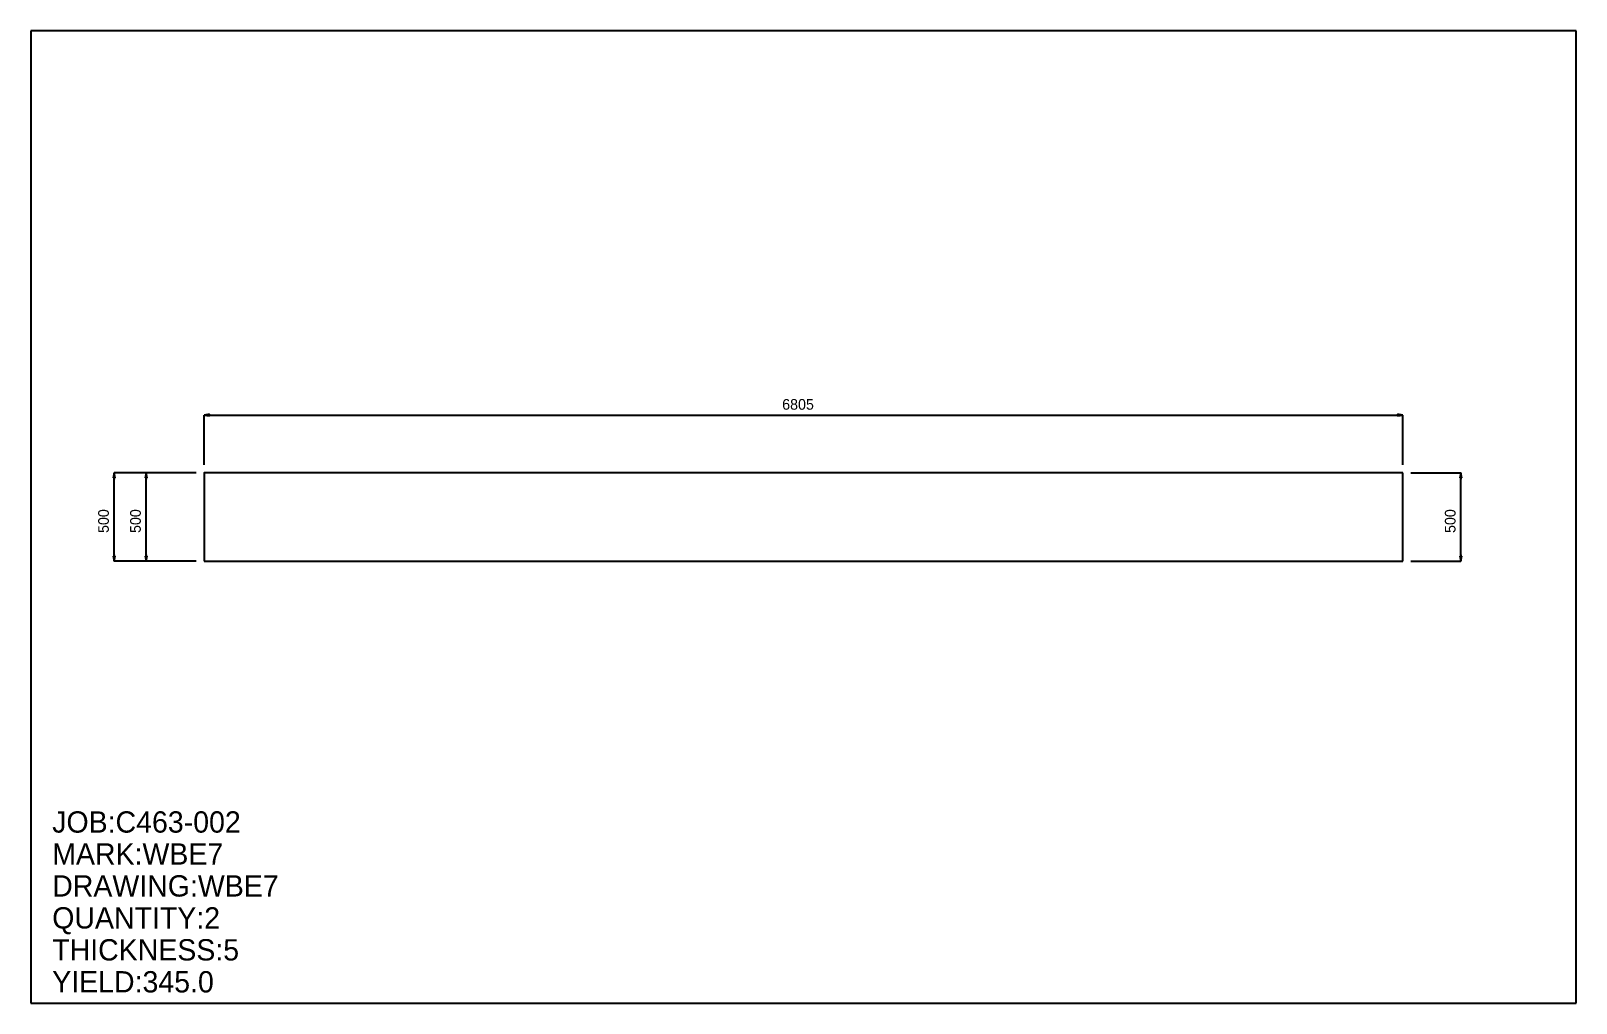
# Model space of a CAD drawing. Extents: x 0 to 8771, y 0 to 5520.
import ezdxf

# ---------------------------------------------------------------- set-up
doc = ezdxf.new("R2010")
doc.units = 0
doc.header["$LTSCALE"] = 0.125
for name, color, linetype in [('2', 7, 'CONTINUOUS'), ('3', 1, 'CONTINUOUS'), ('5', 7, 'CONTINUOUS'), ('6', 4, 'CONTINUOUS')]:
    doc.layers.add(name, color=color, linetype=linetype)

# ---------------------------------------------------------------- blocks, each defined once
blk = doc.blocks.new('ARROW')
at = {"layer": '2', "linetype": 'CONTINUOUS'}
for p, q in [((0, 0), (-1, 0.166667)), ((-1, 0.166667), (-1, -0.166667)), ((-1, -0.166667), (0, 0))]:
    blk.add_line(p, q, dxfattribs=at)
blk = doc.blocks.new('PLATE')
at = {"layer": '3', "linetype": 'CONTINUOUS'}
for p, q in [((0, 0), (0, -500)), ((6805.002, 0), (0, 0)), ((6805.002, -500), (6805.002, 0)), ((0, -500), (6805.002, -500))]:
    blk.add_line(p, q, dxfattribs=at)
at = {"layer": '5', "linetype": 'CONTINUOUS'}
for p, q in [((-0.1, 0), (0.1, 0)), ((0, -0.1), (0, 0.1))]:
    blk.add_line(p, q, dxfattribs=at)
blk.add_circle((0, 0), 0.1, dxfattribs=at)
at = {"layer": '6', "linetype": 'CONTINUOUS'}
for p, q in [((0, 45.36668), (0, 328.90842)), ((0, 328.85843), (6805.002, 328.85843)), ((6805.002, 45.36668), (6805.002, 328.90842)), ((-45.366642, 0.000003), (-510.37509, 0.000039)), ((-510.32513, -499.99997), (-510.3251, 0.000039)), ((-45.366642, 0.000003), (-328.90839, 0.000025)), ((-328.85843, -499.99997), (-328.8584, 0.000025)), ((6850.3687, -0.000003), (7133.9102, -0.000025)), ((7133.8604, -500.00003), (7133.8604, -0.000025)), ((-45.36668, -500), (-510.37512, -499.99997)), ((-45.36668, -500), (-328.90842, -499.99997)), ((6850.3687, -500), (7133.9102, -500.00003))]:
    blk.add_line(p, q, dxfattribs=at)
at = {"layer": '6', "xscale": 30.244452, "yscale": 30.244452, "zscale": 30.244452}
for p, rotation in [((0, 328.85843), 180), ((-510.3251, 0.000039), 90), ((-328.8584, 0.000025), 90), ((7133.8604, -0.000025), 90), ((-510.32513, -499.99997), 270), ((-328.85843, -499.99997), 270), ((7133.8604, -500.00003), 270)]:
    blk.add_blockref('ARROW', p, dxfattribs=dict(at, rotation=rotation))
blk.add_blockref('ARROW', (6805.002, 328.85843), dxfattribs=at)
at = {"layer": '5'}
blk.add_text('ZERO', height=0.015, dxfattribs=at).set_placement((0, 0))
at = {"layer": '6'}
blk.add_text('6805', height=60.489, dxfattribs=at).set_placement((3281.5232, 359.10287))
for p in [(-540.56958, -340.73331), (-359.10287, -340.73331), (7103.6157, -340.73337)]:
    blk.add_text('500', height=60.489, rotation=90, dxfattribs=at).set_placement(p)

msp = doc.modelspace()

# ---------------------------------------------------------------- linework, layer by layer
at = {"layer": '5', "linetype": 'CONTINUOUS'}
for p, q in [((8770.8926, 5519.6128), (0, 5519.6128)), ((0, 5519.6128), (0, 0)), ((8770.8926, 0), (8770.8926, 5519.6128)), ((0, 0), (8770.8926, 0))]:
    msp.add_line(p, q, dxfattribs=at)

# ---------------------------------------------------------------- block references
at = {"layer": '2'}
msp.add_blockref('PLATE', (982.94531, 3009.8064), dxfattribs=at)

# ---------------------------------------------------------------- texts
at = {"layer": '5'}
for s, p in [('JOB:C463-002', (120.97781, 967.82251)), ('MARK:WBE7', (120.97781, 786.35577)), ('DRAWING:WBE7', (120.97781, 604.88904)), ('QUANTITY:2', (120.97781, 423.42233)), ('THICKNESS:5', (120.97781, 241.95561)), ('YIELD:345.0', (120.97781, 60.488903))]:
    msp.add_text(s, height=120.978, dxfattribs=at).set_placement(p)

doc.saveas('drawing.dxf')
